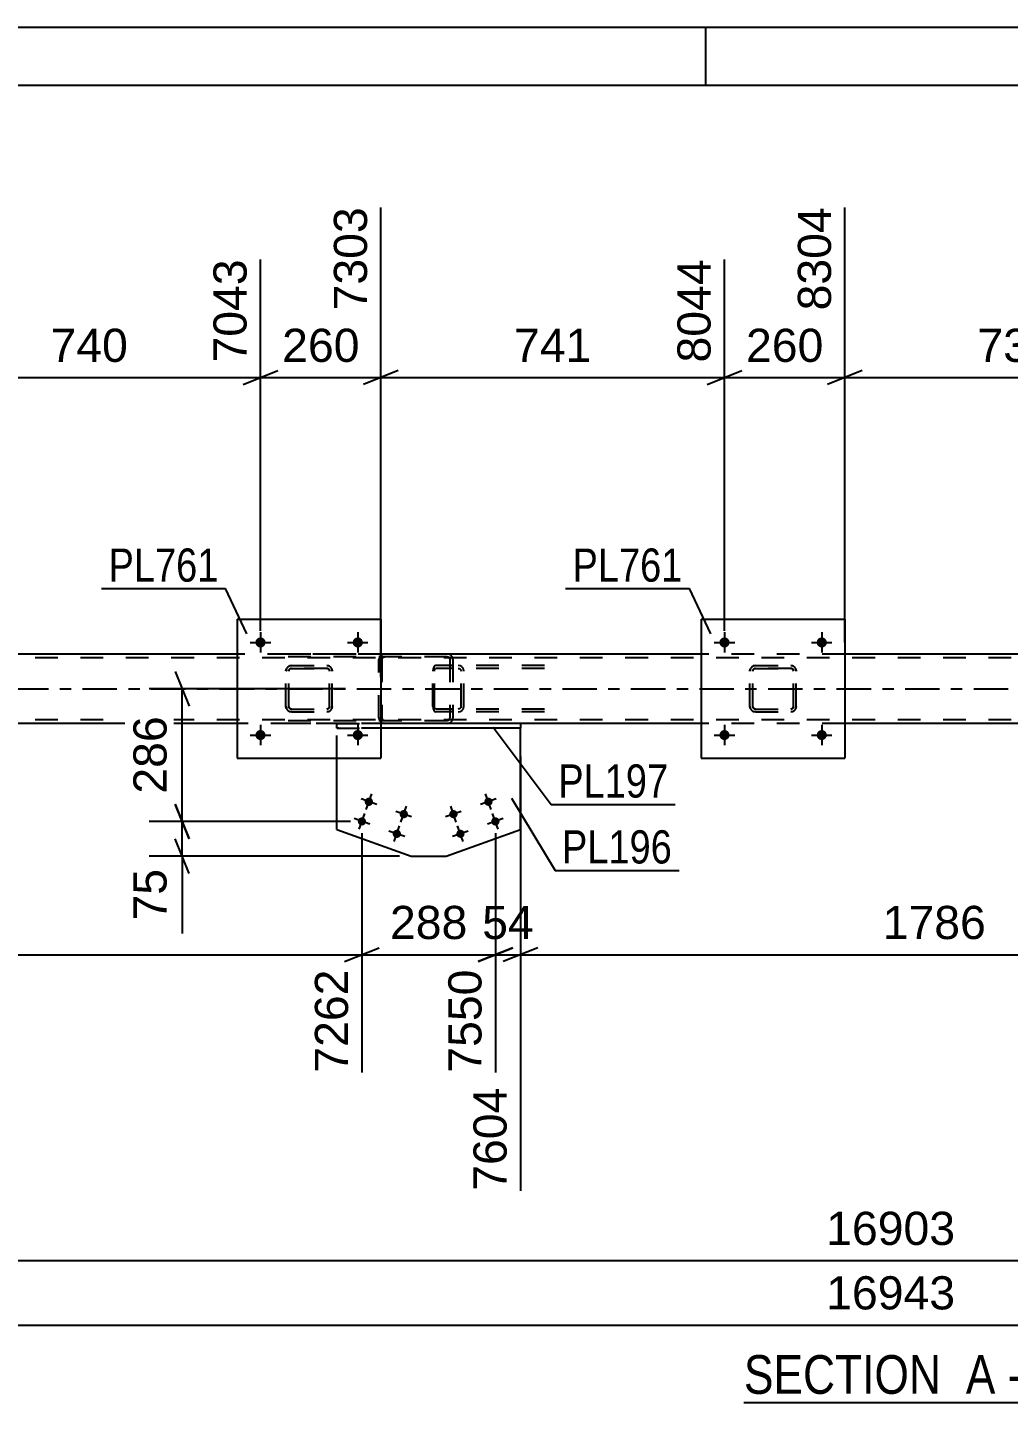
# Model space of a CAD drawing. Header units: millimetres. Extents: x -123 to 718, y -398 to 196.
# Drawn here: x 239.9 to 324.6, y 77 to 195.7 of the extents above; entities that cross this region are included whole.
import ezdxf

# ---------------------------------------------------------------- set-up
doc = ezdxf.new("R2010")
doc.units = ezdxf.units.MM
doc.linetypes.add('DXK_LINE_DOT2', pattern=[3.9198, 1.9599, -1.9599])
doc.linetypes.add('DXK_LINE_DOT3', pattern=[5.9187, 2.979, -0.9799, 0.9799, -0.9799])
doc.styles.add('Arial', font='ARIAL.TTF', dxfattribs={"height": 0.2})
doc.styles.add('Arial Narrow', font='ARIALN.TTF', dxfattribs={"height": 0.2})

# ---------------------------------------------------------------- blocks, each defined once
blk = doc.blocks.new('Unknown-318464438-1115')
at = {"color": 5, "linetype": 'Continuous'}
for p, q in [((718.49, 195.71), (-122.51, 195.71)), ((298.49, 190.71), (298.49, 195.71)), ((713.49, 190.71), (-117.51, 190.71))]:
    blk.add_line(p, q, dxfattribs=at)
blk = doc.blocks.new('Unknown-318464438-12 - 5772')
at = {"color": 6, "linetype": 'Continuous'}
blk.add_line((301.77, 76.95), (329.42, 76.95), dxfattribs=at)
at = {"color": 0, "linetype": 'Continuous'}
for points in [[(319.88, 77.7), (319.88, 81.2), (301.77, 81.2), (301.77, 77.7)], [(323.49, 77.7), (323.49, 81.2), (320.93, 81.2), (320.93, 77.7)], [(325.81, 77.7), (325.81, 81.2), (324.54, 81.2), (324.54, 77.7)], [(329.42, 77.7), (329.42, 81.2), (326.86, 81.2), (326.86, 77.7)]]:
    blk.add_wipeout(points, dxfattribs=at)
at = {"color": 7, "linetype": 'Continuous', "style": 'Arial Narrow'}
for s, p in [('SECTION ', (301.77, 77.7)), ('A', (320.93, 77.7)), ('A', (326.86, 77.7)), ('-', (324.54, 77.7))]:
    blk.add_text(s, height=3.34, dxfattribs=at).set_placement(p)
blk = doc.blocks.new('Part-318464438-5866 - 5772')
at = {"color": 7, "linetype": 'DXK_LINE_DOT2'}
for p, q in [((266.62, 135.2), (266.62, 135.6)), ((266.62, 135.6), (270.43, 135.6)), ((266.62, 135.2), (270.43, 135.2))]:
    blk.add_line(p, q, dxfattribs=at)
at = {"color": 2, "linetype": 'Continuous'}
for p, q in [((282.48, 135.6), (270.43, 135.6)), ((282.48, 135.6), (282.48, 135.2)), ((282.48, 135.2), (270.43, 135.2))]:
    blk.add_line(p, q, dxfattribs=at)
blk = doc.blocks.new('Bolt-318464438-5942 - 5772')
at = {"linetype": 'Continuous'}
for points in [[(300.53, 142.6, -1), (299.65, 142.6, -1)], [(308.93, 142.6, -1), (308.05, 142.6, -1)]]:
    blk.add_hatch(color=1, dxfattribs=at).paths.add_polyline_path(points)
at = {"color": 1, "linetype": 'Continuous'}
for p, q in [((299.21, 142.6), (300.97, 142.6)), ((300.09, 143.48), (300.09, 141.72)), ((307.61, 142.6), (309.37, 142.6)), ((308.49, 143.48), (308.49, 141.72))]:
    blk.add_line(p, q, dxfattribs=at)
blk = doc.blocks.new('Part-318464438-6014 - 5772')
at = {"color": 2, "linetype": 'Continuous'}
for p, q in [((258.03, 144.6), (258.03, 132.6)), ((258.03, 144.6), (270.43, 144.6)), ((270.43, 144.6), (270.43, 132.6)), ((258.03, 132.6), (270.43, 132.6))]:
    blk.add_line(p, q, dxfattribs=at)
blk = doc.blocks.new('Bolt-318464438-5860 - 5772')
at = {"linetype": 'Continuous'}
for points in [[(279.37, 128.72, -1), (280.05, 128.96, -1)], [(276.35, 127.65, -1), (277.03, 127.89, -1)], [(279.97, 127.02, -1), (280.65, 127.26, -1)], [(276.96, 125.95, -1), (277.63, 126.19, -1)]]:
    blk.add_hatch(color=1, dxfattribs=at).paths.add_polyline_path(points)
at = {"color": 1, "linetype": 'Continuous'}
for p, q in [((279.95, 128.16), (279.47, 129.52)), ((276.93, 127.09), (276.45, 128.45)), ((280.39, 129.08), (279.03, 128.6)), ((277.37, 128.01), (276.01, 127.53)), ((280.99, 127.38), (279.63, 126.9)), ((280.55, 126.47), (280.07, 127.82)), ((277.97, 126.31), (276.62, 125.83)), ((277.54, 125.4), (277.05, 126.75))]:
    blk.add_line(p, q, dxfattribs=at)
blk = doc.blocks.new('Bolt-318464438-5861 - 5772')
at = {"linetype": 'Continuous'}
for points in [[(269.05, 128.96, -1), (269.73, 128.72, -1)], [(268.45, 127.26, -1), (269.12, 127.02, -1)], [(272.06, 127.89, -1), (272.74, 127.65, -1)], [(271.46, 126.19, -1), (272.14, 125.95, -1)]]:
    blk.add_hatch(color=1, dxfattribs=at).paths.add_polyline_path(points)
at = {"color": 1, "linetype": 'Continuous'}
for p, q in [((269.15, 128.16), (269.63, 129.52)), ((270.07, 128.6), (268.71, 129.08)), ((272.16, 127.09), (272.64, 128.45)), ((269.46, 126.9), (268.11, 127.38)), ((268.54, 126.47), (269.03, 127.82)), ((273.08, 127.53), (271.72, 128.01)), ((272.48, 125.83), (271.12, 126.31)), ((271.56, 125.4), (272.04, 126.75))]:
    blk.add_line(p, q, dxfattribs=at)
blk = doc.blocks.new('Part-318464438-5871 - 5772')
at = {"color": 7, "linetype": 'DXK_LINE_DOT2'}
for p in [(282.48, 135.2), (266.62, 132.6)]:
    blk.add_line(p, (266.62, 135.2), dxfattribs=at)
at = {"color": 2, "linetype": 'Continuous'}
for p, q in [((282.48, 126.43), (282.48, 135.2)), ((266.62, 126.43), (266.62, 132.6)), ((266.62, 126.43), (273.03, 124.15)), ((276.07, 124.15), (282.48, 126.43)), ((273.03, 124.15), (276.07, 124.15))]:
    blk.add_line(p, q, dxfattribs=at)
blk = doc.blocks.new('Part-318464438-5916 - 5772')
at = {"color": 2, "linetype": 'Continuous'}
for p, q in [((258.03, 141.6), (230.43, 141.6)), ((298.09, 141.6), (270.43, 141.6)), ((338.04, 141.6), (310.49, 141.6)), ((258.03, 135.6), (230.43, 135.6)), ((298.09, 135.6), (282.48, 135.6)), ((338.04, 135.6), (310.49, 135.6))]:
    blk.add_line(p, q, dxfattribs=at)
at = {"color": 7, "linetype": 'DXK_LINE_DOT2'}
for p, q in [((270.43, 141.6), (258.03, 141.6)), ((310.49, 141.6), (298.09, 141.6)), ((638.43, 141.28), (-21.68, 141.28)), ((638.43, 135.92), (-21.68, 135.92)), ((282.48, 135.6), (258.03, 135.6)), ((310.49, 135.6), (298.09, 135.6))]:
    blk.add_line(p, q, dxfattribs=at)
at = {"color": 7, "linetype": 'DXK_LINE_DOT3'}
blk.add_line((-21.68, 138.6), (638.43, 138.6), dxfattribs=at)
blk = doc.blocks.new('Bolt-318464438-5943 - 5772')
at = {"linetype": 'Continuous'}
for points in [[(300.53, 134.6, -1), (299.65, 134.6, -1)], [(308.93, 134.6, -1), (308.05, 134.6, -1)]]:
    blk.add_hatch(color=1, dxfattribs=at).paths.add_polyline_path(points)
at = {"color": 1, "linetype": 'Continuous'}
for p, q in [((300.09, 135.48), (300.09, 133.72)), ((308.49, 135.48), (308.49, 133.72)), ((299.21, 134.6), (300.97, 134.6)), ((307.61, 134.6), (309.37, 134.6))]:
    blk.add_line(p, q, dxfattribs=at)
blk = doc.blocks.new('Bolt-318464438-5944 - 5772')
at = {"linetype": 'Continuous'}
for points in [[(260.47, 142.6, -1), (259.59, 142.6, -1)], [(268.87, 142.6, -1), (267.99, 142.6, -1)]]:
    blk.add_hatch(color=1, dxfattribs=at).paths.add_polyline_path(points)
at = {"color": 1, "linetype": 'Continuous'}
for p, q in [((259.15, 142.6), (260.91, 142.6)), ((260.03, 143.48), (260.03, 141.72)), ((267.55, 142.6), (269.31, 142.6)), ((268.43, 143.48), (268.43, 141.72))]:
    blk.add_line(p, q, dxfattribs=at)
blk = doc.blocks.new('Bolt-318464438-5945 - 5772')
at = {"linetype": 'Continuous'}
for points in [[(260.47, 134.6, -1), (259.59, 134.6, -1)], [(268.87, 134.6, -1), (267.99, 134.6, -1)]]:
    blk.add_hatch(color=1, dxfattribs=at).paths.add_polyline_path(points)
at = {"color": 1, "linetype": 'Continuous'}
for p, q in [((260.03, 135.48), (260.03, 133.72)), ((268.43, 135.48), (268.43, 133.72)), ((259.15, 134.6), (260.91, 134.6)), ((267.55, 134.6), (269.31, 134.6))]:
    blk.add_line(p, q, dxfattribs=at)
blk = doc.blocks.new('Part-318464438-5966 - 5772')
at = {"color": 7, "linetype": 'DXK_LINE_DOT2'}
for p, q in [((276.14, 141.6), (262.23, 141.6)), ((276.14, 141.36), (262.23, 141.36)), ((270.77, 141.6), (270.58, 141.57)), ((270.59, 141.29), (270.68, 141.35)), ((270.68, 141.35), (270.77, 141.36)), ((276.33, 141.57), (276.14, 141.6)), ((276.14, 141.36), (276.24, 141.35)), ((276.24, 141.35), (276.32, 141.29)), ((270.3, 141.31), (270.26, 141.12)), ((270.26, 136.08), (270.26, 141.12)), ((270.52, 141.12), (270.54, 141.22)), ((270.52, 141.12), (270.52, 136.08)), ((270.54, 141.22), (270.59, 141.29)), ((276.32, 141.29), (276.37, 141.22)), ((276.37, 141.22), (276.39, 141.12)), ((276.39, 141.12), (276.39, 136.08)), ((276.62, 141.28), (276.61, 141.31)), ((276.65, 141.12), (276.62, 141.28)), ((276.65, 141.12), (276.65, 136.08)), ((276.14, 135.84), (262.23, 135.84)), ((276.14, 135.6), (262.23, 135.6)), ((270.26, 136.08), (270.3, 135.9)), ((270.53, 136.02), (270.52, 136.08)), ((270.54, 135.99), (270.53, 136.02)), ((270.59, 135.91), (270.54, 135.99)), ((270.58, 135.64), (270.77, 135.6)), ((270.68, 135.86), (270.59, 135.91)), ((270.77, 135.84), (270.68, 135.86)), ((276.24, 135.86), (276.14, 135.84)), ((276.14, 135.6), (276.33, 135.64)), ((276.32, 135.91), (276.24, 135.86)), ((276.37, 135.99), (276.32, 135.91)), ((276.37, 135.99), (276.38, 136.02)), ((276.38, 136.02), (276.39, 136.08)), ((276.61, 135.9), (276.63, 136)), ((276.63, 136), (276.65, 136.08))]:
    blk.add_line(p, q, dxfattribs=at)
for centre, start, end in [((270.76, 141.1), 110.7583, 155.68), ((276.16, 141.1), 24.32, 69.2417), ((270.76, 136.1), 204.32, 249.2417), ((276.16, 136.1), 290.7583, 335.68)]:
    blk.add_arc(centre, 0.496, start, end, dxfattribs=at)
blk = doc.blocks.new('Part-318464438-6009 - 5772')
at = {"color": 7, "linetype": 'DXK_LINE_DOT2'}
for p, q in [((274.93, 140.31), (274.91, 140.12)), ((274.99, 140.46), (274.93, 140.31)), ((275.08, 140.57), (274.99, 140.46)), ((275.05, 140.12), (275.06, 140.22)), ((275.06, 140.22), (275.09, 140.29)), ((275.18, 140.6), (275.08, 140.57)), ((275.09, 140.29), (275.13, 140.35)), ((275.13, 140.35), (275.18, 140.36)), ((284.54, 140.6), (275.18, 140.6)), ((284.54, 140.36), (275.18, 140.36)), ((276.65, 140.36), (276.65, 140.6)), ((277.29, 140.57), (277.09, 140.6)), ((277.09, 140.36), (277.19, 140.35)), ((277.19, 140.35), (277.27, 140.29)), ((277.27, 140.29), (277.33, 140.22)), ((277.33, 140.22), (277.35, 140.12)), ((277.6, 140.12), (277.56, 140.31)), ((274.91, 137.08), (274.91, 140.12)), ((275.05, 137.08), (275.05, 140.12)), ((277.35, 137.08), (277.35, 140.12)), ((277.6, 137.08), (277.6, 140.12)), ((274.91, 137.08), (274.93, 136.9)), ((274.93, 136.9), (274.99, 136.74)), ((274.99, 136.74), (275.08, 136.64)), ((275.06, 136.99), (275.05, 137.08)), ((275.09, 136.91), (275.06, 136.99)), ((275.08, 136.64), (275.18, 136.6)), ((275.13, 136.86), (275.09, 136.91)), ((275.18, 136.84), (275.13, 136.86)), ((284.54, 136.84), (275.18, 136.84)), ((284.54, 136.6), (275.18, 136.6)), ((276.65, 136.6), (276.65, 136.84)), ((277.19, 136.86), (277.09, 136.84)), ((277.09, 136.6), (277.29, 136.64)), ((277.27, 136.91), (277.19, 136.86)), ((277.33, 136.99), (277.27, 136.91)), ((277.35, 137.08), (277.33, 136.99)), ((277.56, 136.9), (277.6, 137.08))]:
    blk.add_line(p, q, dxfattribs=at)
for centre, start, end in [((277.11, 140.11), 23.8951, 68.8487), ((277.11, 137.1), 291.1513, 336.1049)]:
    blk.add_arc(centre, 0.492, start, end, dxfattribs=at)
blk = doc.blocks.new('Part-318464438-6015 - 5772')
at = {"color": 7, "linetype": 'DXK_LINE_DOT2'}
for p, q in [((302.29, 140.12), (302.32, 140.31)), ((302.32, 140.31), (302.29, 140.12)), ((302.54, 140.22), (302.53, 140.12)), ((302.53, 140.12), (302.54, 140.21)), ((302.54, 140.21), (302.6, 140.29)), ((302.6, 140.29), (302.54, 140.22)), ((302.58, 140.57), (302.77, 140.6)), ((302.77, 140.6), (302.58, 140.57)), ((302.67, 140.35), (302.6, 140.29)), ((302.6, 140.29), (302.67, 140.34)), ((302.67, 140.34), (302.77, 140.36)), ((302.77, 140.36), (302.67, 140.35)), ((302.77, 140.6), (305.81, 140.6)), ((302.77, 140.6), (302.77, 140.6)), ((302.77, 140.6), (305.81, 140.6)), ((302.77, 140.36), (305.81, 140.36)), ((302.77, 140.36), (302.77, 140.36)), ((305.81, 140.36), (302.77, 140.36)), ((305.81, 140.6), (305.81, 140.6)), ((305.81, 140.6), (305.99, 140.57)), ((305.99, 140.57), (305.81, 140.6)), ((305.81, 140.36), (305.81, 140.36)), ((305.81, 140.36), (305.9, 140.34)), ((305.9, 140.35), (305.81, 140.36)), ((305.98, 140.29), (305.9, 140.35)), ((305.9, 140.34), (305.98, 140.29)), ((305.98, 140.29), (306.03, 140.21)), ((306.03, 140.22), (305.98, 140.29)), ((306.05, 140.12), (306.03, 140.22)), ((306.03, 140.21), (306.05, 140.12)), ((306.25, 140.31), (306.29, 140.12)), ((306.29, 140.12), (306.25, 140.31)), ((302.29, 137.08), (302.29, 140.12)), ((302.53, 137.08), (302.53, 140.12)), ((306.05, 137.08), (306.05, 140.12)), ((306.29, 137.08), (306.29, 140.12)), ((302.32, 136.9), (302.29, 137.08)), ((302.29, 137.08), (302.32, 136.9)), ((302.54, 136.99), (302.53, 137.08)), ((302.53, 137.08), (302.54, 136.99)), ((302.6, 136.91), (302.54, 136.99)), ((302.54, 136.99), (302.6, 136.91)), ((302.77, 136.6), (302.58, 136.64)), ((302.58, 136.64), (302.77, 136.6)), ((302.67, 136.86), (302.6, 136.91)), ((302.6, 136.91), (302.67, 136.86)), ((302.77, 136.84), (302.67, 136.86)), ((302.67, 136.86), (302.77, 136.84)), ((302.77, 136.84), (305.81, 136.84)), ((302.77, 136.84), (302.77, 136.84)), ((302.77, 136.84), (305.81, 136.84)), ((302.77, 136.6), (305.81, 136.6)), ((302.77, 136.6), (302.77, 136.6)), ((302.77, 136.6), (305.81, 136.6)), ((305.9, 136.86), (305.81, 136.84)), ((305.81, 136.84), (305.9, 136.86)), ((305.81, 136.84), (305.81, 136.84)), ((305.99, 136.64), (305.81, 136.6)), ((305.81, 136.6), (305.99, 136.64)), ((305.81, 136.6), (305.81, 136.6)), ((305.98, 136.91), (305.9, 136.86)), ((305.9, 136.86), (305.98, 136.91)), ((306.03, 136.99), (305.98, 136.91)), ((305.98, 136.91), (306.03, 136.99)), ((306.05, 137.08), (306.03, 136.99)), ((306.03, 136.99), (306.05, 137.08)), ((306.29, 137.08), (306.25, 136.9)), ((306.25, 136.9), (306.29, 137.08))]:
    blk.add_line(p, q, dxfattribs=at)
at = {"color": 7, "linetype": 'DXK_LINE_DOT3'}
blk.add_line((304.29, 138.6), (304.29, 138.6), dxfattribs=at)
at = {"color": 7, "linetype": 'DXK_LINE_DOT2'}
for centre, start, end in [((302.77, 140.12), 112.5, 157.5), ((302.77, 140.12), 112.5, 157.5), ((305.81, 140.12), 22.5, 67.5), ((305.81, 140.12), 22.5, 67.5), ((302.77, 137.08), 202.5, 247.5), ((302.77, 137.08), 202.5, 247.5), ((305.81, 137.08), 292.5, 337.5), ((305.81, 137.08), 292.5, 337.5)]:
    blk.add_arc(centre, 0.48, start, end, dxfattribs=at)
blk = doc.blocks.new('Part-318464438-6020 - 5772')
at = {"color": 2, "linetype": 'Continuous'}
for p, q in [((298.09, 144.6), (298.09, 132.6)), ((298.09, 144.6), (310.49, 144.6)), ((310.49, 144.6), (310.49, 132.6)), ((298.09, 132.6), (310.49, 132.6))]:
    blk.add_line(p, q, dxfattribs=at)
blk = doc.blocks.new('Part-318464438-6036 - 5772')
at = {"color": 7, "linetype": 'DXK_LINE_DOT2'}
for p, q in [((262.23, 140.12), (262.27, 140.31)), ((262.27, 140.31), (262.23, 140.12)), ((262.49, 140.22), (262.47, 140.12)), ((262.47, 140.12), (262.49, 140.21)), ((262.49, 140.21), (262.54, 140.29)), ((262.54, 140.29), (262.49, 140.22)), ((262.53, 140.57), (262.71, 140.6)), ((262.71, 140.6), (262.53, 140.57)), ((262.62, 140.35), (262.54, 140.29)), ((262.54, 140.29), (262.62, 140.34)), ((262.62, 140.34), (262.71, 140.36)), ((262.71, 140.36), (262.62, 140.35)), ((262.71, 140.6), (265.75, 140.6)), ((262.71, 140.6), (262.71, 140.6)), ((262.71, 140.6), (265.75, 140.6)), ((262.71, 140.36), (265.75, 140.36)), ((262.71, 140.36), (262.71, 140.36)), ((265.75, 140.36), (262.71, 140.36)), ((265.75, 140.6), (265.75, 140.6)), ((265.75, 140.6), (265.94, 140.57)), ((265.94, 140.57), (265.75, 140.6)), ((265.75, 140.36), (265.75, 140.36)), ((265.75, 140.36), (265.85, 140.34)), ((265.85, 140.35), (265.75, 140.36)), ((265.92, 140.29), (265.85, 140.35)), ((265.85, 140.34), (265.92, 140.29)), ((265.92, 140.29), (265.98, 140.21)), ((265.98, 140.22), (265.92, 140.29)), ((265.99, 140.12), (265.98, 140.22)), ((265.98, 140.21), (265.99, 140.12)), ((266.2, 140.31), (266.23, 140.12)), ((266.23, 140.12), (266.2, 140.31)), ((262.23, 137.08), (262.23, 140.12)), ((262.47, 137.08), (262.47, 140.12)), ((265.99, 137.08), (265.99, 140.12)), ((266.23, 137.08), (266.23, 140.12)), ((262.27, 136.9), (262.23, 137.08)), ((262.23, 137.08), (262.27, 136.9)), ((262.49, 136.99), (262.47, 137.08)), ((262.47, 137.08), (262.49, 136.99)), ((262.54, 136.91), (262.49, 136.99)), ((262.49, 136.99), (262.54, 136.91)), ((262.71, 136.6), (262.53, 136.64)), ((262.53, 136.64), (262.71, 136.6)), ((262.62, 136.86), (262.54, 136.91)), ((262.54, 136.91), (262.62, 136.86)), ((262.71, 136.84), (262.62, 136.86)), ((262.62, 136.86), (262.71, 136.84)), ((262.71, 136.84), (265.75, 136.84)), ((262.71, 136.84), (262.71, 136.84)), ((262.71, 136.84), (265.75, 136.84)), ((262.71, 136.6), (265.75, 136.6)), ((262.71, 136.6), (262.71, 136.6)), ((262.71, 136.6), (265.75, 136.6)), ((265.85, 136.86), (265.75, 136.84)), ((265.75, 136.84), (265.85, 136.86)), ((265.75, 136.84), (265.75, 136.84)), ((265.94, 136.64), (265.75, 136.6)), ((265.75, 136.6), (265.94, 136.64)), ((265.75, 136.6), (265.75, 136.6)), ((265.92, 136.91), (265.85, 136.86)), ((265.85, 136.86), (265.92, 136.91)), ((265.98, 136.99), (265.92, 136.91)), ((265.92, 136.91), (265.98, 136.99)), ((265.99, 137.08), (265.98, 136.99)), ((265.98, 136.99), (265.99, 137.08)), ((266.23, 137.08), (266.2, 136.9)), ((266.2, 136.9), (266.23, 137.08))]:
    blk.add_line(p, q, dxfattribs=at)
at = {"color": 7, "linetype": 'DXK_LINE_DOT3'}
blk.add_line((264.23, 138.6), (264.23, 138.6), dxfattribs=at)
at = {"color": 7, "linetype": 'DXK_LINE_DOT2'}
for centre, start, end in [((262.71, 140.12), 112.5, 157.5), ((262.71, 140.12), 112.5, 157.5), ((265.75, 140.12), 22.5, 67.5), ((265.75, 140.12), 22.5, 67.5), ((262.71, 137.08), 202.5, 247.5), ((262.71, 137.08), 202.5, 247.5), ((265.75, 137.08), 292.5, 337.5), ((265.75, 137.08), 292.5, 337.5)]:
    blk.add_arc(centre, 0.48, start, end, dxfattribs=at)
blk = doc.blocks.new('StraightDimension-318464438-7219 - 5772')
at = {"color": 7, "linetype": 'Continuous'}
for p, q in [((282.48, 132.75), (282.48, 95.24)), ((280.31, 126.14), (280.31, 105.44)), ((278.81, 115.03), (281.81, 116.23)), ((280.31, 115.63), (282.48, 115.63)), ((283.98, 116.23), (280.98, 115.03))]:
    blk.add_line(p, q, dxfattribs=at)
at = {"color": 0, "linetype": 'Continuous'}
blk.add_wipeout([(281.88, 104.73), (277.68, 104.73), (277.68, 94.64), (281.88, 94.64)], dxfattribs=at)
at = {"color": 3, "linetype": 'Continuous', "style": 'Arial'}
blk.add_text('7604', height=2.865, rotation=90.0002, dxfattribs=at).set_placement((281.28, 95.24))
at = {"color": 0}
blk.add_wipeout([(284.22, 116.38), (284.22, 120.58), (278.57, 120.58), (278.57, 116.38)], dxfattribs=at)
at = {"color": 3, "style": 'Arial'}
blk.add_text('54', height=2.865, dxfattribs=at).set_placement((279.17, 116.98))
blk = doc.blocks.new('StraightDimension-318464438-6956 - 5772')
at = {"color": 7, "linetype": 'Continuous'}
for p, q in [((252.67, 128.64), (253.87, 125.64)), ((267.79, 127.14), (250.42, 127.14)), ((253.27, 124.15), (253.27, 127.14)), ((253.87, 122.65), (252.67, 125.65)), ((272.03, 124.15), (250.42, 124.15)), ((253.27, 124.15), (253.27, 117.46)), ((253.27, 124.15), (253.27, 117.46))]:
    blk.add_line(p, q, dxfattribs=at)
at = {"color": 0}
blk.add_wipeout([(252.52, 123.63), (248.32, 123.63), (248.32, 117.98), (252.52, 117.98)], dxfattribs=at)
at = {"color": 3, "style": 'Arial'}
blk.add_text('75', height=2.865, rotation=90.0002, dxfattribs=at).set_placement((251.92, 118.58))
blk = doc.blocks.new('StraightDimension-318464438-6294 - 5772')
at = {"color": 7, "linetype": 'Continuous'}
for p, q in [((270.43, 139.6), (270.43, 180.17)), ((260.03, 143.6), (260.03, 175.67)), ((258.53, 164.88), (261.53, 166.08)), ((260.03, 165.48), (270.43, 165.48)), ((271.93, 166.08), (268.93, 164.88))]:
    blk.add_line(p, q, dxfattribs=at)
at = {"color": 0}
blk.add_wipeout([(269.17, 166.23), (269.17, 170.43), (261.3, 170.43), (261.3, 166.23)], dxfattribs=at)
at = {"color": 3, "style": 'Arial'}
blk.add_text('260', height=2.865, dxfattribs=at).set_placement((261.9, 166.83))
at = {"color": 0, "linetype": 'Continuous'}
blk.add_wipeout([(269.83, 180.77), (265.63, 180.77), (265.63, 170.68), (269.83, 170.68)], dxfattribs=at)
at = {"color": 3, "linetype": 'Continuous', "style": 'Arial'}
blk.add_text('7303', height=2.865, rotation=90.0002, dxfattribs=at).set_placement((269.23, 171.28))
blk = doc.blocks.new('StraightDimension-318464438-6284 - 5772')
at = {"color": 7, "linetype": 'Continuous'}
for p, q in [((270.43, 139.6), (270.43, 180.17)), ((300.09, 143.6), (300.09, 175.67)), ((271.93, 166.08), (268.93, 164.88)), ((270.43, 165.48), (300.09, 165.48)), ((298.59, 164.88), (301.59, 166.08))]:
    blk.add_line(p, q, dxfattribs=at)
at = {"color": 0}
blk.add_wipeout([(289.19, 166.23), (289.19, 170.43), (281.32, 170.43), (281.32, 166.23)], dxfattribs=at)
at = {"color": 3, "style": 'Arial'}
blk.add_text('741', height=2.865, dxfattribs=at).set_placement((281.92, 166.83))
at = {"color": 0, "linetype": 'Continuous'}
blk.add_wipeout([(299.49, 176.27), (295.29, 176.27), (295.29, 166.18), (299.49, 166.18)], dxfattribs=at)
at = {"color": 3, "linetype": 'Continuous', "style": 'Arial'}
blk.add_text('8044', height=2.865, rotation=90.0002, dxfattribs=at).set_placement((298.89, 166.78))
blk = doc.blocks.new('StraightDimension-318464438-6939 - 5772')
at = {"color": 7, "linetype": 'Continuous'}
for p, q in [((252.67, 140.1), (253.87, 137.1)), ((267.38, 138.6), (250.42, 138.6)), ((253.27, 127.14), (253.27, 138.6)), ((253.87, 125.64), (252.67, 128.64)), ((267.79, 127.14), (250.42, 127.14))]:
    blk.add_line(p, q, dxfattribs=at)
at = {"color": 0}
blk.add_wipeout([(252.52, 136.81), (248.32, 136.81), (248.32, 128.94), (252.52, 128.94)], dxfattribs=at)
at = {"color": 3, "style": 'Arial'}
blk.add_text('286', height=2.865, rotation=90.0002, dxfattribs=at).set_placement((251.92, 129.54))
blk = doc.blocks.new('StraightDimension-318464438-7108 - 5772')
at = {"color": 7, "linetype": 'Continuous'}
blk.add_line((-21.68, 89.21), (650.53, 89.21), dxfattribs=at)
at = {"color": 0}
blk.add_wipeout([(320.58, 89.96), (320.58, 94.16), (308.27, 94.16), (308.27, 89.96)], dxfattribs=at)
at = {"color": 3, "style": 'Arial'}
blk.add_text('16903', height=2.865, dxfattribs=at).set_placement((308.87, 90.56))
blk = doc.blocks.new('StraightDimension-318464438-7147 - 5772')
at = {"color": 7, "linetype": 'Continuous'}
blk.add_line((-22.48, 83.64), (651.33, 83.64), dxfattribs=at)
at = {"color": 0}
blk.add_wipeout([(320.58, 84.39), (320.58, 88.59), (308.27, 88.59), (308.27, 84.39)], dxfattribs=at)
at = {"color": 3, "style": 'Arial'}
blk.add_text('16943', height=2.865, dxfattribs=at).set_placement((308.87, 84.99))
blk = doc.blocks.new('StraightDimension-318464438-6246 - 5772')
at = {"color": 7, "linetype": 'Continuous'}
for p, q in [((310.49, 142.6), (310.49, 180.17)), ((340.04, 143.6), (340.04, 175.67)), ((311.99, 166.08), (308.99, 164.88)), ((310.49, 165.48), (340.04, 165.48)), ((338.54, 164.88), (341.54, 166.08))]:
    blk.add_line(p, q, dxfattribs=at)
at = {"color": 0}
blk.add_wipeout([(329.2, 166.23), (329.2, 170.43), (321.33, 170.43), (321.33, 166.23)], dxfattribs=at)
at = {"color": 3, "style": 'Arial'}
blk.add_text('739', height=2.865, dxfattribs=at).set_placement((321.93, 166.83))
at = {"color": 0, "linetype": 'Continuous'}
blk.add_wipeout([(339.44, 176.27), (335.24, 176.27), (335.24, 166.18), (339.44, 166.18)], dxfattribs=at)
at = {"color": 3, "linetype": 'Continuous', "style": 'Arial'}
blk.add_text('9043', height=2.865, rotation=90.0002, dxfattribs=at).set_placement((338.84, 166.78))
blk = doc.blocks.new('StraightDimension-318464438-6265 - 5772')
at = {"color": 7, "linetype": 'Continuous'}
for p, q in [((310.49, 142.6), (310.49, 180.17)), ((300.09, 143.6), (300.09, 175.67)), ((298.59, 164.88), (301.59, 166.08)), ((300.09, 165.48), (310.49, 165.48)), ((311.99, 166.08), (308.99, 164.88))]:
    blk.add_line(p, q, dxfattribs=at)
at = {"color": 0}
blk.add_wipeout([(309.22, 166.23), (309.22, 170.43), (301.35, 170.43), (301.35, 166.23)], dxfattribs=at)
at = {"color": 3, "style": 'Arial'}
blk.add_text('260', height=2.865, dxfattribs=at).set_placement((301.95, 166.83))
at = {"color": 0, "linetype": 'Continuous'}
blk.add_wipeout([(309.89, 180.77), (305.69, 180.77), (305.69, 170.68), (309.89, 170.68)], dxfattribs=at)
at = {"color": 3, "linetype": 'Continuous', "style": 'Arial'}
blk.add_text('8304', height=2.865, rotation=90.0002, dxfattribs=at).set_placement((309.29, 171.28))
blk = doc.blocks.new('StraightDimension-318464438-6304 - 5772')
at = {"color": 7, "linetype": 'Continuous'}
for p, q in [((230.43, 142.6), (230.43, 180.17)), ((260.03, 143.6), (260.03, 175.67)), ((231.93, 166.08), (228.93, 164.88)), ((230.43, 165.48), (260.03, 165.48)), ((258.53, 164.88), (261.53, 166.08))]:
    blk.add_line(p, q, dxfattribs=at)
at = {"color": 0}
blk.add_wipeout([(249.17, 166.23), (249.17, 170.43), (241.3, 170.43), (241.3, 166.23)], dxfattribs=at)
at = {"color": 3, "style": 'Arial'}
blk.add_text('740', height=2.865, dxfattribs=at).set_placement((241.9, 166.83))
at = {"color": 0, "linetype": 'Continuous'}
blk.add_wipeout([(259.43, 176.27), (255.23, 176.27), (255.23, 166.18), (259.43, 166.18)], dxfattribs=at)
at = {"color": 3, "linetype": 'Continuous', "style": 'Arial'}
blk.add_text('7043', height=2.865, rotation=90.0002, dxfattribs=at).set_placement((258.83, 166.78))
blk = doc.blocks.new('StraightDimension-318464438-7258 - 5772')
at = {"color": 7, "linetype": 'Continuous'}
for p, q in [((282.48, 132.75), (282.48, 95.24)), ((353.92, 126.14), (353.92, 105.44)), ((283.98, 116.23), (280.98, 115.03)), ((282.48, 115.63), (353.92, 115.63)), ((352.42, 115.03), (355.42, 116.23))]:
    blk.add_line(p, q, dxfattribs=at)
at = {"color": 0}
blk.add_wipeout([(323.24, 116.38), (323.24, 120.58), (313.15, 120.58), (313.15, 116.38)], dxfattribs=at)
at = {"color": 3, "style": 'Arial'}
blk.add_text('1786', height=2.865, dxfattribs=at).set_placement((313.75, 116.98))
at = {"color": 0, "linetype": 'Continuous'}
blk.add_wipeout([(353.32, 114.93), (349.12, 114.93), (349.12, 104.84), (353.32, 104.84)], dxfattribs=at)
at = {"color": 3, "linetype": 'Continuous', "style": 'Arial'}
blk.add_text('9390', height=2.865, rotation=90.0002, dxfattribs=at).set_placement((352.72, 105.44))
blk = doc.blocks.new('StraightDimension-318464438-7294 - 5772')
at = {"color": 7, "linetype": 'Continuous'}
for p, q in [((268.79, 126.14), (268.79, 105.44)), ((280.31, 126.14), (280.31, 105.44)), ((267.29, 115.03), (270.29, 116.23)), ((268.79, 115.63), (280.31, 115.63)), ((281.81, 116.23), (278.81, 115.03))]:
    blk.add_line(p, q, dxfattribs=at)
at = {"color": 0}
blk.add_wipeout([(278.48, 116.38), (278.48, 120.58), (270.61, 120.58), (270.61, 116.38)], dxfattribs=at)
at = {"color": 0, "linetype": 'Continuous'}
blk.add_wipeout([(279.71, 114.93), (275.51, 114.93), (275.51, 104.84), (279.71, 104.84)], dxfattribs=at)
at = {"color": 3, "style": 'Arial'}
blk.add_text('288', height=2.865, dxfattribs=at).set_placement((271.21, 116.98))
at = {"color": 3, "linetype": 'Continuous', "style": 'Arial'}
blk.add_text('7550', height=2.865, rotation=90.0002, dxfattribs=at).set_placement((279.11, 105.44))
blk = doc.blocks.new('StraightDimension-318464438-7330 - 5772')
at = {"color": 7, "linetype": 'Continuous'}
for p, q in [((197.34, 132.6), (197.34, 95.24)), ((268.79, 126.14), (268.79, 105.44)), ((198.84, 116.23), (195.84, 115.03)), ((197.34, 115.63), (268.79, 115.63)), ((267.29, 115.03), (270.29, 116.23))]:
    blk.add_line(p, q, dxfattribs=at)
at = {"color": 0}
blk.add_wipeout([(238.11, 116.38), (238.11, 120.58), (228.02, 120.58), (228.02, 116.38)], dxfattribs=at)
at = {"color": 3, "style": 'Arial'}
blk.add_text('1786', height=2.865, dxfattribs=at).set_placement((228.62, 116.98))
at = {"color": 0, "linetype": 'Continuous'}
blk.add_wipeout([(268.19, 114.93), (263.99, 114.93), (263.99, 104.84), (268.19, 104.84)], dxfattribs=at)
at = {"color": 3, "linetype": 'Continuous', "style": 'Arial'}
blk.add_text('7262', height=2.865, rotation=90.0002, dxfattribs=at).set_placement((267.59, 105.44))
blk = doc.blocks.new('Mark-318464438-6010 - 5772')
at = {"color": 30, "linetype": 'Continuous'}
for p in [(246.31, 147.25), (258.84, 143.35)]:
    blk.add_line(p, (257.02, 147.25), dxfattribs=at)
at = {"color": 0}
blk.add_wipeout([(256.42, 147.85), (256.42, 150.85), (246.91, 150.85), (246.91, 147.85)], dxfattribs=at)
blk.add_wipeout([(256.42, 147.85), (256.42, 150.85), (246.91, 150.85), (246.91, 147.85)], dxfattribs=at)
at = {"color": 3, "style": 'Arial Narrow'}
blk.add_text('PL761', height=2.863, dxfattribs=at).set_placement((246.91, 147.85))
blk = doc.blocks.new('Mark-318464438-5862 - 5772')
at = {"color": 30, "linetype": 'Continuous'}
for p, q in [((280.11, 135.28), (285.14, 128.6)), ((285.14, 128.6), (295.84, 128.6))]:
    blk.add_line(p, q, dxfattribs=at)
at = {"color": 0}
blk.add_wipeout([(295.24, 129.2), (295.24, 132.2), (285.74, 132.2), (285.74, 129.2)], dxfattribs=at)
blk.add_wipeout([(295.24, 129.2), (295.24, 132.2), (285.74, 132.2), (285.74, 129.2)], dxfattribs=at)
at = {"color": 3, "style": 'Arial Narrow'}
blk.add_text('PL197', height=2.863, dxfattribs=at).set_placement((285.74, 129.2))
blk = doc.blocks.new('Mark-318464438-5867 - 5772')
at = {"color": 30, "linetype": 'Continuous'}
for p, q in [((281.71, 129.15), (285.46, 122.91)), ((285.46, 122.91), (296.17, 122.91))]:
    blk.add_line(p, q, dxfattribs=at)
at = {"color": 0}
blk.add_wipeout([(295.57, 123.51), (295.57, 126.51), (286.06, 126.51), (286.06, 123.51)], dxfattribs=at)
blk.add_wipeout([(295.57, 123.51), (295.57, 126.51), (286.06, 126.51), (286.06, 123.51)], dxfattribs=at)
at = {"color": 3, "style": 'Arial Narrow'}
blk.add_text('PL196', height=2.863, dxfattribs=at).set_placement((286.06, 123.51))
blk = doc.blocks.new('Mark-318464438-6016 - 5772')
at = {"color": 30, "linetype": 'Continuous'}
for p in [(286.37, 147.25), (298.9, 143.35)]:
    blk.add_line(p, (297.07, 147.25), dxfattribs=at)
at = {"color": 0}
blk.add_wipeout([(296.47, 147.85), (296.47, 150.85), (286.97, 150.85), (286.97, 147.85)], dxfattribs=at)
blk.add_wipeout([(296.47, 147.85), (296.47, 150.85), (286.97, 150.85), (286.97, 147.85)], dxfattribs=at)
at = {"color": 3, "style": 'Arial Narrow'}
blk.add_text('PL761', height=2.863, dxfattribs=at).set_placement((286.97, 147.85))

msp = doc.modelspace()

# ---------------------------------------------------------------- block references
for name in ['Unknown-318464438-1115', 'Part-318464438-6014 - 5772', 'Part-318464438-6020 - 5772', 'Bolt-318464438-5944 - 5772', 'Bolt-318464438-5942 - 5772', 'Part-318464438-5916 - 5772', 'Part-318464438-5966 - 5772', 'Part-318464438-6036 - 5772', 'Part-318464438-6009 - 5772', 'Part-318464438-6015 - 5772', 'Bolt-318464438-5945 - 5772', 'Part-318464438-5866 - 5772', 'Bolt-318464438-5943 - 5772', 'Part-318464438-5871 - 5772', 'Bolt-318464438-5861 - 5772', 'Bolt-318464438-5860 - 5772']:
    msp.add_blockref(name, (0, 0))

# ---------------------------------------------------------------- next in the draw order: block references
for name in ['StraightDimension-318464438-6294 - 5772', 'StraightDimension-318464438-6246 - 5772', 'StraightDimension-318464438-7219 - 5772', 'StraightDimension-318464438-6956 - 5772', 'Unknown-318464438-12 - 5772']:
    msp.add_blockref(name, (0, 0))

# ---------------------------------------------------------------- next in the draw order: block references
for name in ['StraightDimension-318464438-6304 - 5772', 'StraightDimension-318464438-6284 - 5772', 'StraightDimension-318464438-6939 - 5772']:
    msp.add_blockref(name, (0, 0))

# ---------------------------------------------------------------- next in the draw order: block references
for name in ['StraightDimension-318464438-6265 - 5772', 'Mark-318464438-6010 - 5772', 'StraightDimension-318464438-7108 - 5772']:
    msp.add_blockref(name, (0, 0))

# ---------------------------------------------------------------- next in the draw order: block references
for name in ['Mark-318464438-6016 - 5772', 'StraightDimension-318464438-7147 - 5772']:
    msp.add_blockref(name, (0, 0))

# ---------------------------------------------------------------- next in the draw order: block references
msp.add_blockref('StraightDimension-318464438-7258 - 5772', (0, 0))

# ---------------------------------------------------------------- next in the draw order: block references
for name in ['Mark-318464438-5862 - 5772', 'StraightDimension-318464438-7294 - 5772']:
    msp.add_blockref(name, (0, 0))

# ---------------------------------------------------------------- next in the draw order: block references
for name in ['StraightDimension-318464438-7330 - 5772', 'Mark-318464438-5867 - 5772']:
    msp.add_blockref(name, (0, 0))

doc.saveas('drawing.dxf')
